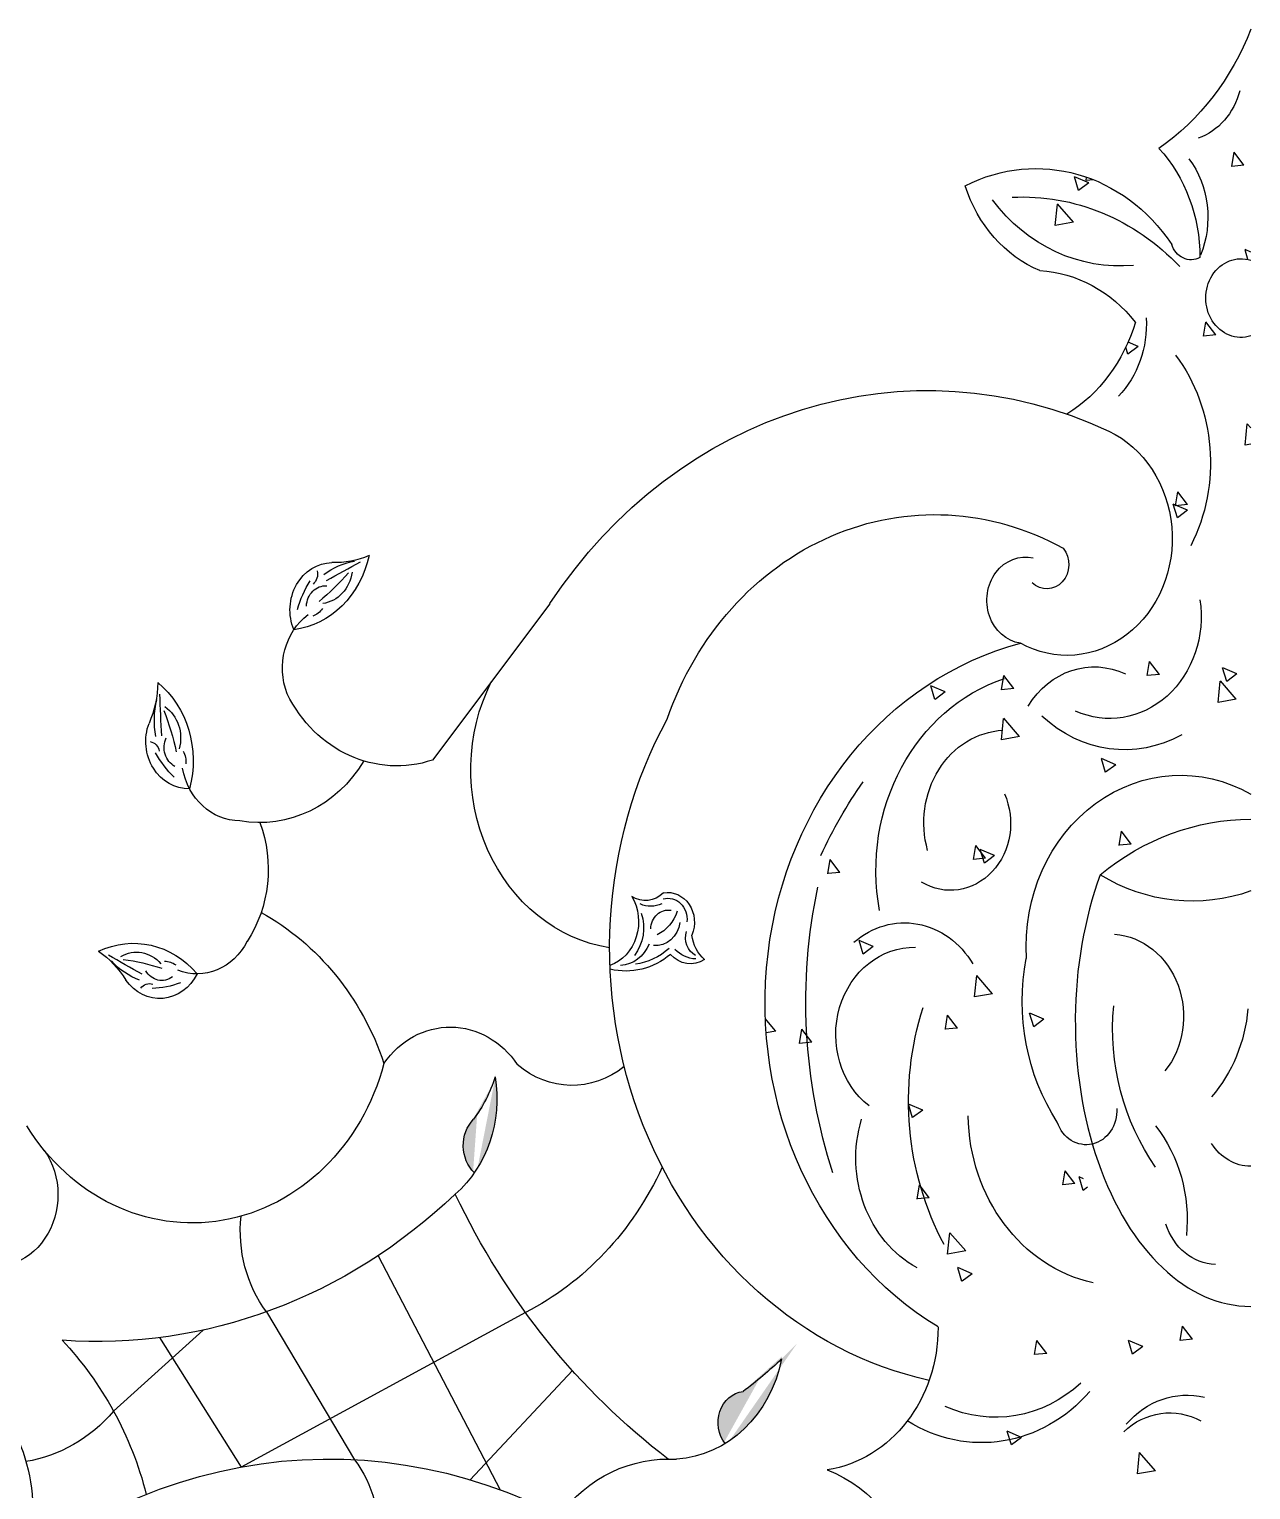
# Model space of a CAD drawing. Header units: millimetres. Extents: x 2621 to 26934, y 11979 to 27988.
# Drawn here: x 17499 to 18053, y 14306 to 14969 of the extents above; entities that cross this region are included whole.
import ezdxf

# ---------------------------------------------------------------- set-up
doc = ezdxf.new("R2010")
doc.units = ezdxf.units.MM

# ---------------------------------------------------------------- blocks, each defined once
blk = doc.blocks.new('A$C0DFF4785')
h = blk.add_hatch(color=256)
edge = h.paths.add_edge_path()
edge.add_ellipse((705.37, 2534.09), major_axis=(0, 59.58), ratio=0.9, start_angle=229.76179, end_angle=251.1308)
edge.add_ellipse((707.73, 2504.76), major_axis=(0, 54.7), ratio=0.9, start_angle=232.42544, end_angle=280.59832, ccw=False)
edge.add_ellipse((756.44, 2483.72), major_axis=(0, 16.37), ratio=0.9, start_angle=43.45888, end_angle=138.82797, ccw=False)
h = blk.add_hatch(color=256)
edge = h.paths.add_edge_path()
edge.add_ellipse((765.9, 2542.05), major_axis=(0, 204.71), ratio=0.9, start_angle=213.9025, end_angle=220.74067)
edge.add_ellipse((835.27, 2399.12), major_axis=(0, 57.81), ratio=0.9, start_angle=208.99732, end_angle=257.8519, ccw=False)
edge.add_ellipse((870.09, 2358), major_axis=(0, 14.24), ratio=0.9, start_angle=6.39599, end_angle=131.53128, ccw=False)
for p, q in [((1090.33, 2927.8), (1091.39, 2934.22)), ((1095.86, 2928.37), (1090.36, 2927.83)), ((1095.86, 2928.37), (1091.42, 2934.25)), ((1020.83, 2916.85), (1018.96, 2923.03)), ((1025.44, 2920.31), (1018.99, 2923.06)), ((1024.25, 2921.38), (1024.51, 2922.91)), ((1027.64, 2921.74), (1024.28, 2921.41)), ((1025.44, 2920.31), (1020.86, 2916.87)), ((1010.26, 2901.03), (1011.28, 2910.75)), ((1018.48, 2902.47), (1011.31, 2910.78)), ((1018.48, 2902.47), (1010.29, 2901.06)), ((1097.7, 2885.59), (1096.36, 2890.02)), ((1098.98, 2888.94), (1096.39, 2890.05)), ((1077.55, 2850.81), (1078.61, 2857.23)), ((1083.08, 2851.38), (1078.64, 2857.26)), ((1083.08, 2851.38), (1077.58, 2850.84)), ((1043.24, 2842.62), (1042.27, 2845.84)), ((1047.86, 2846.09), (1043.27, 2842.65)), ((1047.86, 2846.09), (1043.28, 2848.04)), ((1096.36, 2801.32), (1097.37, 2811.04)), ((1098.98, 2809.25), (1097.41, 2811.07)), ((1098.98, 2801.8), (1096.39, 2801.35)), ((1064.76, 2773.83), (1065.83, 2780.24)), ((1070.3, 2774.39), (1065.86, 2780.27)), ((1065.66, 2768.4), (1063.79, 2774.59)), ((1070.27, 2771.87), (1063.82, 2774.62)), ((1070.3, 2774.39), (1064.79, 2773.86)), ((1070.27, 2771.87), (1065.69, 2768.43)), ((781, 2729.48), (727.81, 2658.57)), ((1051.98, 2696.84), (1053.05, 2703.25)), ((1057.52, 2697.4), (1053.08, 2703.28)), ((985.91, 2690.41), (986.97, 2696.83)), ((991.45, 2690.98), (987.01, 2696.86)), ((1057.52, 2697.4), (1052.01, 2696.87)), ((1088.07, 2694.18), (1086.2, 2700.37)), ((1092.68, 2697.64), (1086.23, 2700.39)), ((1092.68, 2697.64), (1088.1, 2694.21)), ((955.69, 2685.98), (953.82, 2692.17)), ((960.3, 2689.45), (953.85, 2692.2)), ((991.45, 2690.98), (985.94, 2690.44)), ((1084.14, 2684.68), (1085.16, 2694.4)), ((1092.37, 2686.12), (1085.19, 2694.43)), ((960.3, 2689.45), (955.72, 2686.01)), ((1092.37, 2686.12), (1084.17, 2684.71)), ((985.83, 2667.74), (986.85, 2677.46)), ((994.06, 2669.18), (986.88, 2677.49)), ((994.06, 2669.18), (985.86, 2667.77)), ((1033.09, 2652.97), (1031.22, 2659.16)), ((1037.7, 2656.43), (1031.25, 2659.19)), ((1037.7, 2656.43), (1033.12, 2653)), ((1039.2, 2619.85), (1040.27, 2626.26)), ((1044.74, 2620.41), (1040.3, 2626.29)), ((973.13, 2613.42), (974.19, 2619.84)), ((978.66, 2613.99), (974.22, 2619.87)), ((978.1, 2611.76), (976.23, 2617.95)), ((982.71, 2615.22), (976.26, 2617.98)), ((1044.74, 2620.41), (1039.23, 2619.88)), ((907.06, 2607), (908.12, 2613.42)), ((912.59, 2607.57), (908.15, 2613.45)), ((978.66, 2613.99), (973.16, 2613.45)), ((982.71, 2615.22), (978.13, 2611.79)), ((912.59, 2607.57), (907.09, 2607.03)), ((923.11, 2570.55), (921.25, 2576.74)), ((927.73, 2574.02), (921.28, 2576.77)), ((927.73, 2574.02), (923.14, 2570.58)), ((973.62, 2551.09), (974.64, 2560.81)), ((981.84, 2552.53), (974.67, 2560.84)), ((981.84, 2552.53), (973.65, 2551.12)), ((882.49, 2536.79), (878.76, 2541.11)), ((960.41, 2536.79), (961.41, 2542.85)), ((965.88, 2537), (961.44, 2542.88)), ((1000.51, 2537.54), (998.65, 2543.72)), ((1005.13, 2541), (998.68, 2543.75)), ((1005.13, 2541), (1000.54, 2537.57)), ((883.53, 2535.59), (879.12, 2534.83)), ((883.53, 2535.59), (882.49, 2536.79)), ((894.27, 2530.01), (895.34, 2536.43)), ((899.81, 2530.58), (895.37, 2536.46)), ((960.35, 2536.43), (960.41, 2536.79)), ((963.73, 2536.79), (960.38, 2536.46)), ((965.88, 2537), (963.73, 2536.79)), ((899.81, 2530.58), (894.3, 2530.04)), ((945.53, 2496.33), (943.66, 2502.51)), ((950.14, 2499.79), (943.69, 2502.54)), ((950.14, 2499.79), (945.56, 2496.36)), ((1013.64, 2465.87), (1014.7, 2472.28)), ((1019.17, 2466.43), (1014.73, 2472.31)), ((947.56, 2459.44), (948.63, 2465.86)), ((953.1, 2460.01), (948.66, 2465.89)), ((1019.17, 2466.43), (1013.67, 2465.9)), ((1022.93, 2463.32), (1021.06, 2469.5)), ((1023.1, 2468.67), (1021.09, 2469.53)), ((1024.88, 2464.79), (1022.96, 2463.35)), ((953.1, 2460.01), (947.6, 2459.47)), ((961.41, 2434.44), (962.42, 2444.16)), ((969.63, 2435.89), (962.45, 2444.19)), ((703.08, 2433.76), (758.37, 2327.59)), ((969.63, 2435.89), (961.44, 2434.47)), ((967.94, 2422.11), (966.07, 2428.29)), ((972.55, 2425.57), (966.1, 2428.32)), ((972.55, 2425.57), (967.97, 2422.14)), ((769.95, 2407.97), (640.96, 2337.9)), ((652.4, 2408.28), (692.35, 2341.23)), ((623.68, 2400.01), (583.03, 2363.29)), ((1066.93, 2395.3), (1067.99, 2401.72)), ((1072.47, 2395.87), (1068.02, 2401.75)), ((603.92, 2396.6), (640.96, 2337.9)), ((1000.86, 2388.88), (1001.92, 2395.29)), ((1006.39, 2389.44), (1001.95, 2395.32)), ((1045.34, 2389.1), (1043.47, 2395.28)), ((1049.95, 2392.56), (1043.5, 2395.31)), ((1049.95, 2392.56), (1045.37, 2389.13)), ((1072.47, 2395.87), (1066.96, 2395.33)), ((1006.39, 2389.44), (1000.89, 2388.91)), ((791.21, 2381.64), (744.81, 2332.12)), ((990.35, 2347.89), (988.49, 2354.07)), ((994.97, 2351.35), (988.52, 2354.1)), ((994.97, 2351.35), (990.39, 2347.92)), ((1047.51, 2334.74), (1048.52, 2344.46)), ((1055.73, 2336.18), (1048.55, 2344.49)), ((1055.73, 2336.18), (1047.54, 2334.77))]:
    blk.add_line(p, q)
at = {"extrusion": (0, 0, -1)}
for centre, major_axis, start_param, end_param in [((1000.11, 3037.26), (0, 119.58), 1.976791, 2.58102), ((1066.55, 2970.86), (0, 31.72), 1.84882, 2.836783), ((1001.51, 2841.52), (0, 85.31), -0.431028, 0.931029), ((1013.49, 2886.63), (0, 69.35), 0.778848, 1.572709), ((1042.16, 2904.79), (0, 41.51), 0.878564, 1.997768), ((1023.58, 2940.19), (0, 63.78), 3.503282, 4.374161), ((995.61, 2799.31), (0, 114.63), -0.047939, 0.760542), ((1039.44, 2966.13), (0, 83.49), 3.057667, 4.016993), ((1071.87, 2895.75), (0, 10.28), 2.691465, 4.385417), ((1094.62, 2868.09), (0, 17.84), 2.86607, 6.558707), ((1000.08, 2811.96), (0, 68.66), 0.051601, 0.852196), ((983.01, 2880.47), (0, 74.4), 1.889319, 2.633436), ((1011.5, 2856.04), (0, 44.56), 1.503009, 2.388683), ((952.41, 2590.21), (0, 235.94), -0.939368, 0.397282), ((1011.72, 2793.45), (0, 76.63), 0.880177, 2.084777), ((1015.6, 2759.09), (0, 53.05), 0.408492, 3.600306), ((955.65, 2625.4), (0, 144.48), -1.205253, 0.464065), ((660.39, 2761.45), (0, 44.04), 1.803235, 3.028984), ((683.81, 2793.77), (0, 45.68), 2.764024, 3.182754), ((996.93, 2731), (0, 19.67), 3.281343, 6.473944), ((1006.44, 2747.24), (0, 11.05), 0.841391, 3.871614), ((682.42, 2726.65), (0, 21.48), 4.282284, 6.267449), ((670.63, 2742.91), (0, 5.55), 1.31064, 2.521529), ((609.97, 2828.66), (0, 122.8), 2.336827, 2.498159), ((676.2, 2746.35), (0, 16.91), 1.725008, 3.024475), ((697.49, 2711.67), (0, 37.54), -0.600185, -0.153393), ((1654.72, 557.44), (0, 2436.65), -0.460761, -0.45294), ((706.36, 2712.86), (0, 46.49), -1.2668, -0.951745), ((679.17, 2728.01), (0, 9.57), -1.527494, 0.068406), ((1034.95, 2723.56), (0, 46.15), 1.402662, 3.5257), ((686.01, 2700.27), (0, 29.27), 4.30315, 5.690003), ((670.14, 2733.92), (0, 10.8), 2.229524, 2.790191), ((1029.49, 2548.48), (0, 167.63), 3.642064, 6.048907), ((1027.99, 2660.71), (0, 40.1), -0.979516, 0.402672), ((562.07, 2694.94), (0, 45.68), 1.598969, 2.017699), ((579.55, 2658.28), (0, 44.04), 0.638179, 1.863929), ((818.69, 2654.25), (0, 81.76), 3.285994, 5.220491), ((1010.8, 2608.45), (0, 90.98), 4.511437, 5.990478), ((635.35, 2676.51), (0, 37.54), 4.517945, 4.964737), ((2794.57, 2803.47), (0, 2436.65), 4.657369, 4.66519), ((711.51, 2718.82), (0, 62.91), 2.849685, 4.211679), ((504.08, 2633.33), (0, 122.8), 1.171772, 1.333104), ((598.28, 2668.45), (0, 16.91), 0.559953, 1.85942), ((988.05, 2573.34), (0, 199.94), 3.337247, 5.257716), ((1041.67, 2727.68), (0, 64.44), 2.677465, 3.843577), ((617.02, 2667.03), (0, 21.48), 3.117229, 5.102394), ((988.4, 2630.18), (0, 41.96), 4.406725, 6.232596), ((598.92, 2661.42), (0, 5.55), 0.145585, 1.356473), ((614.62, 2664.24), (0, 9.57), 3.590636, 5.186536), ((637.87, 2686.03), (0, 46.49), 3.85133, 4.166385), ((606.16, 2657.36), (0, 10.8), 1.064469, 1.625136), ((649.45, 2693.23), (0, 63.03), 2.161292, 3.302717), ((640.26, 2660.29), (0, 29.27), 3.138095, 4.524948), ((1067.1, 2573.75), (0, 77.89), 4.646244, 6.755447), ((1065.3, 2524.55), (0, 200.92), -1.102264, -0.905317), ((962.72, 2629.8), (0, 30.34), 1.109515, 3.640516), ((602.96, 2609.04), (0, 55.82), 1.182063, 2.196899), ((1098.98, 2504.97), (0, 126.72), -0.641892, 0), ((1072.46, 2691.04), (0, 96.47), 2.831102, 3.643315), ((824.34, 2608.36), (0, 13.52), 2.407522, 3.676443), ((834.43, 2584.99), (0, 13.51), -0.160031, 2.013996), ((1100.46, 2548.78), (0, 225.93), 4.362746, 4.945135), ((802.4, 2585.23), (0, 20.93), 0.989081, 2.825734), ((826.74, 2606.44), (0, 14.23), 2.737233, 3.529441), ((834.75, 2581.62), (0, 8.93), -1.526104, 0.149485), ((834.69, 2586.41), (0, 9.46), -0.26785, 1.699481), ((600.11, 2476.96), (0, 125.34), 0.457995, 1.212139), ((806.15, 2582.48), (0, 19.31), 1.221327, 2.276842), ((829.03, 2586.71), (0, 12.27), 1.717264, 3.232161), ((823.13, 2596.22), (0, 18.41), 1.915281, 2.7366), ((941.86, 2543.66), (0, 41.07), -0.668152, 0.994146), ((592.05, 2531.41), (0, 44.04), -0.409823, 0.815926), ((850.6, 2577.99), (0, 8.94), 3.597663, 5.037095), ((860.82, 2581.59), (0, 17.3), 3.812309, 4.573632), ((1034.86, 2542.3), (0, 37.36), 0.069598, 2.294907), ((554.74, 2532.89), (0, 45.68), 0.550967, 0.969697), ((593.47, 2554.52), (0, 16.91), -0.48805, 0.811417), ((620.8, 2590.86), (0, 29.27), 2.090093, 3.476946), ((815.4, 2600.23), (0, 37.39), 2.493427, 3.353872), ((812.23, 2582.33), (0, 17.02), 2.013365, 3.085697), ((816.03, 2599.86), (0, 34.14), 2.474057, 3.019221), ((844.8, 2580.16), (0, 14.02), 2.614798, 3.945489), ((847.83, 2585.08), (0, 16.77), 3.187188, 3.880241), ((946.32, 2534.04), (0, 39.59), 3.755664, 6.300319), ((1584.8, 4736.3), (0, 2436.65), 3.609366, 3.617187), ((605.7, 2594.24), (0, 37.54), 3.469942, 3.916734), ((573.82, 2446.3), (0, 122.8), 0.12377, 0.285102), ((606.05, 2556.57), (0, 10.8), 0.016466, 0.577133), ((1079.54, 2549.07), (0, 93.61), 4.087796, 4.922564), ((603.94, 2571.86), (0, 21.48), 2.069226, 4.054392), ((599.28, 2551.63), (0, 5.55), -0.902417, 0.308471), ((604.91, 2568.15), (0, 9.57), 2.542633, 4.138533), ((599.53, 2601.42), (0, 46.49), 2.803327, 3.118383), ((1057.67, 2503.83), (0, 126.62), 4.173155, 5.054957), ((1128.17, 2536.76), (0, 102.07), 4.048401, 4.814358), ((1037.49, 2552.28), (0, 67.23), 1.668269, 2.334157), ((735.8, 2495.35), (0, 42.09), -0.916745, 0.932342), ((618.68, 2549.44), (0, 100.83), 1.857176, 4.114873), ((790.99, 2555.8), (0, 44.81), 2.512078, 3.802934), ((707.73, 2504.76), (0, 54.7), 1.385821, 2.477368), ((705.37, 2534.09), (0, 59.58), 1.900126, 2.273086), ((1024.3, 2499.53), (0, 15.46), 1.503228, 4.369417), ((756.44, 2483.72), (0, 16.37), 3.86018, 5.524685), ((969.88, 2478.04), (0, 55.63), 3.602503, 5.033857), ((1041.39, 2498.29), (0, 78.44), 3.340959, 4.697686), ((1011.58, 2450.02), (0, 65.06), 0.856354, 1.681252), ((1098.98, 2498.36), (0, 24.04), 3.141593, 4.106163), ((528.2, 2461.35), (0, 32.91), 0.911133, 4.818062), ((714.72, 2541.1), (0, 146.6), 2.047294, 2.709631), ((575.54, 2672.04), (0, 277.24), 2.432156, 3.205241), ((1005.52, 2619.08), (0, 336.27), 3.741539, 4.225297), ((692.51, 2444.97), (0, 57.73), 4.023594, 4.828828), ((1083.92, 2457.34), (0, 27.67), 3.182726, 4.368603), ((898.61, 2400.91), (0, 64.98), 1.563182, 2.999912), ((464.39, 2283.15), (0, 154.27), 0.756312, 1.292735), ((478.04, 2317.55), (0, 76.01), 0.362493, 2.719862), ((835.27, 2399.12), (0, 57.81), 1.782821, 3.08085), ((765.9, 2542.05), (0, 204.71), 2.430534, 2.549882), ((870.09, 2358), (0, 14.24), 3.987531, 6.171554), ((976.81, 2424.77), (0, 75.83), 2.337152, 3.657282), ((983.12, 2428.05), (0, 67.58), 2.451375, 3.526032), ((1070.18, 2327.98), (0, 42.53), -0.810752, 0.204461), ((1062.18, 2326.73), (0, 35.73), -0.705936, 0.457368), ((533.49, 2415.29), (0, 75.72), 2.327785, 2.997168), ((680.87, 2068.46), (0, 273.07), -0.594091, 0.647849), ((656.85, 2307.76), (0, 51.72), 0.867211, 1.691049), ((834.65, 2269.76), (0, 71.77), -0.875053, 0.058543), ((884.52, 2267.14), (0, 73.74), 0.343378, 2.294522)]:
    blk.add_ellipse(centre, major_axis=major_axis, ratio=0.9, start_param=start_param, end_param=end_param, dxfattribs=at)
blk.add_ellipse((1098.98, 2540), major_axis=(0, 129.25), ratio=0.615978, start_param=1.030673, end_param=3.141593)

msp = doc.modelspace()

# ---------------------------------------------------------------- block references
msp.add_blockref('A$C0DFF4785', (16954.15, 11978.65))

doc.saveas('drawing.dxf')
